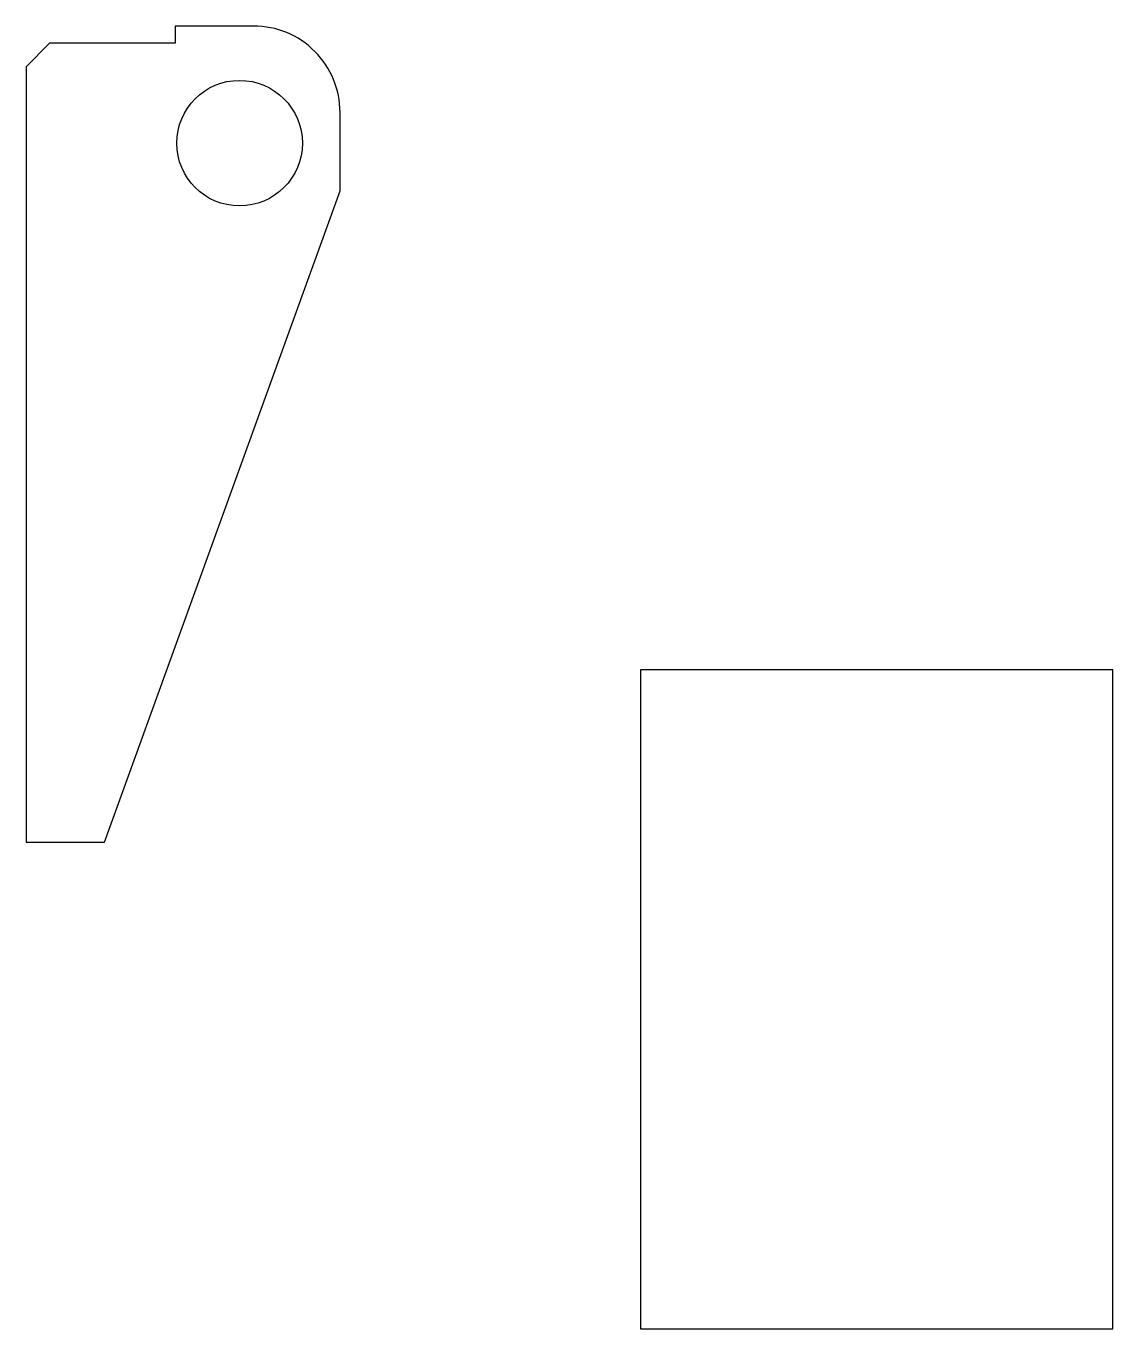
# Model space of a CAD drawing. Header units: inches. Extents: x 10 to 703, y -298 to 532.
import ezdxf

# ---------------------------------------------------------------- set-up
doc = ezdxf.new("R2010")
doc.units = ezdxf.units.IN
doc.header["$MEASUREMENT"] = 0

msp = doc.modelspace()

# ---------------------------------------------------------------- linework, layer by layer
msp.add_lwpolyline([(25.47, 521.19), (10.47, 506.19), (10.47, 12.19), (60.47, 12.19), (210.47, 427.19), (210.47, 477.19, 0.414214), (155.47, 532.19), (105.47, 532.19), (105.47, 521.19)], format="xyb", close=True)
msp.add_lwpolyline([(702.86, 121.99), (401.86, 121.99), (401.86, -298.01), (702.86, -298.01)], close=True)
msp.add_circle((146.47, 457.57), 40)

doc.saveas('drawing.dxf')
